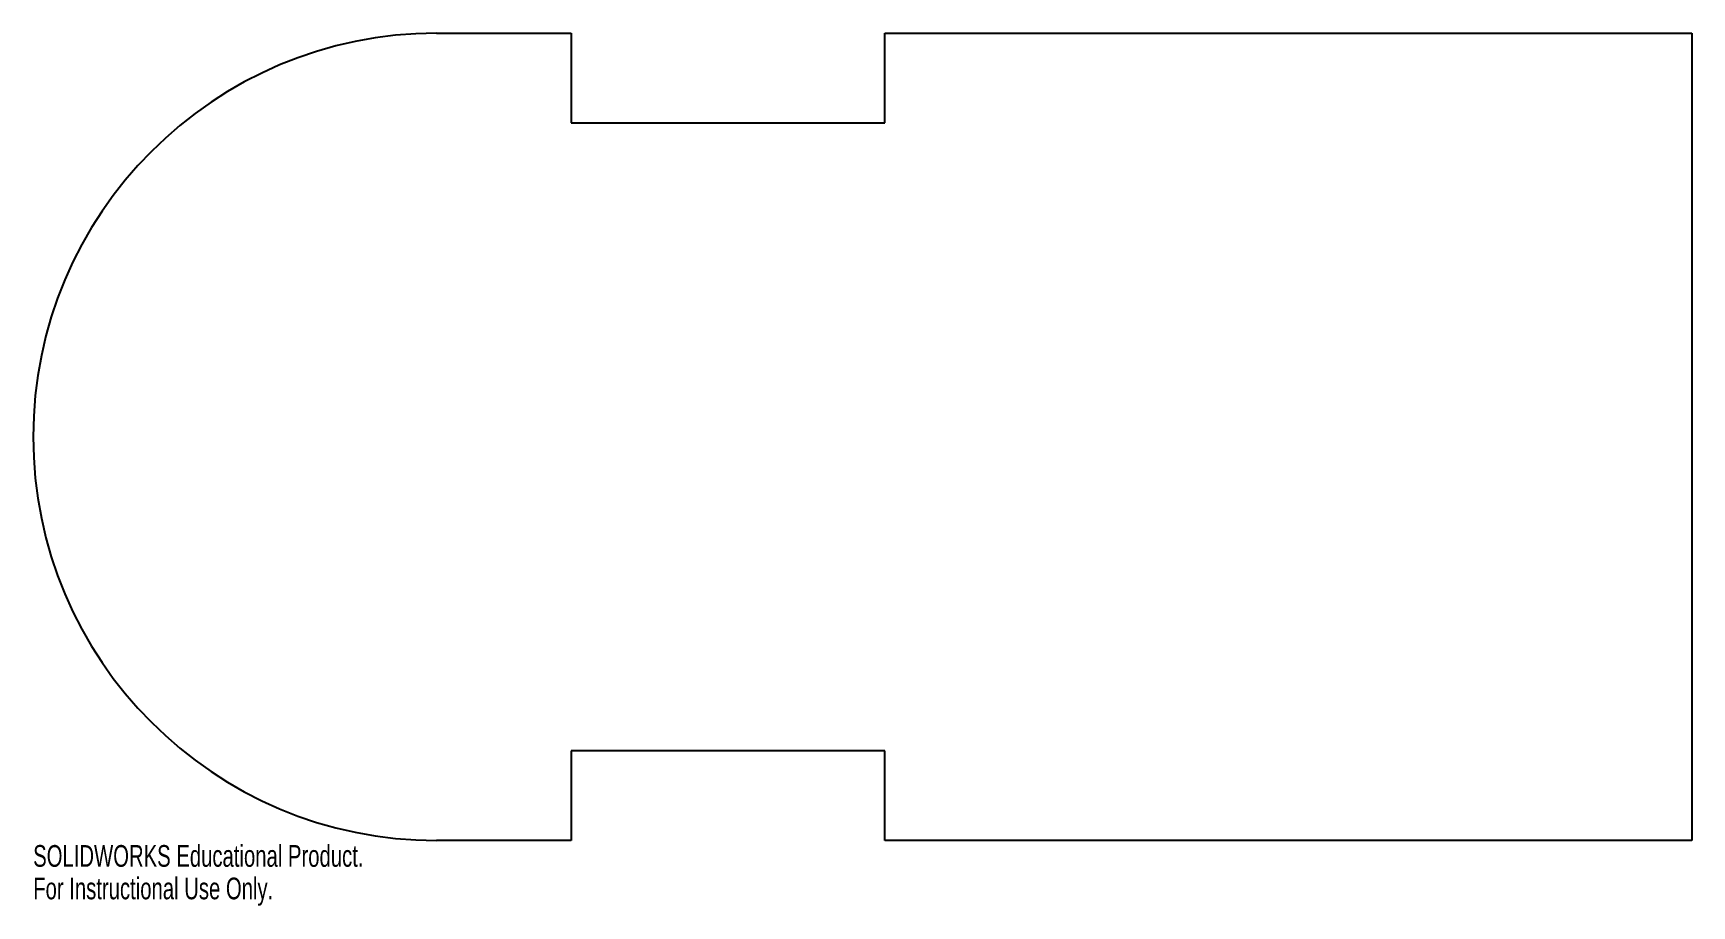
# Model space of a CAD drawing. Header units: millimetres. Extents: x -115 to 255, y -67 to 127.
import ezdxf

# ---------------------------------------------------------------- set-up
doc = ezdxf.new("R2010")
doc.units = ezdxf.units.MM
doc.styles.add('SLDTEXTSTYLE0', font='TXT', dxfattribs={"width": 0.7})

msp = doc.modelspace()

# ---------------------------------------------------------------- linework, layer by layer
at = {"color": 7, "linetype": 'Continuous'}
for p, q in [((-25.18, 127.33), (4.82, 127.33)), ((4.82, 127.33), (4.82, 107.33)), ((74.82, 107.33), (74.82, 127.33)), ((74.82, 127.33), (254.82, 127.33)), ((254.82, 127.33), (254.82, -52.67)), ((4.82, 107.33), (74.82, 107.33)), ((74.82, -32.67), (4.82, -32.67)), ((4.82, -32.67), (4.82, -52.67)), ((74.82, -52.67), (74.82, -32.67)), ((4.82, -52.67), (-25.18, -52.67)), ((254.82, -52.67), (74.82, -52.67))]:
    msp.add_line(p, q, dxfattribs=at)
msp.add_arc((-25.18, 37.33), 90, 90, 270, dxfattribs=at)

# ---------------------------------------------------------------- texts
at = {"color": 7, "linetype": 'Continuous', "char_height": 4.8336, "attachment_point": 1, "style": 'SLDTEXTSTYLE0'}
for s, insert in [('SOLIDWORKS Educational Product.', (-115.18, -53.69)), ('For Instructional Use Only.', (-115.18, -60.94))]:
    msp.add_mtext(s, dxfattribs=dict(at, insert=insert))

doc.saveas('drawing.dxf')
